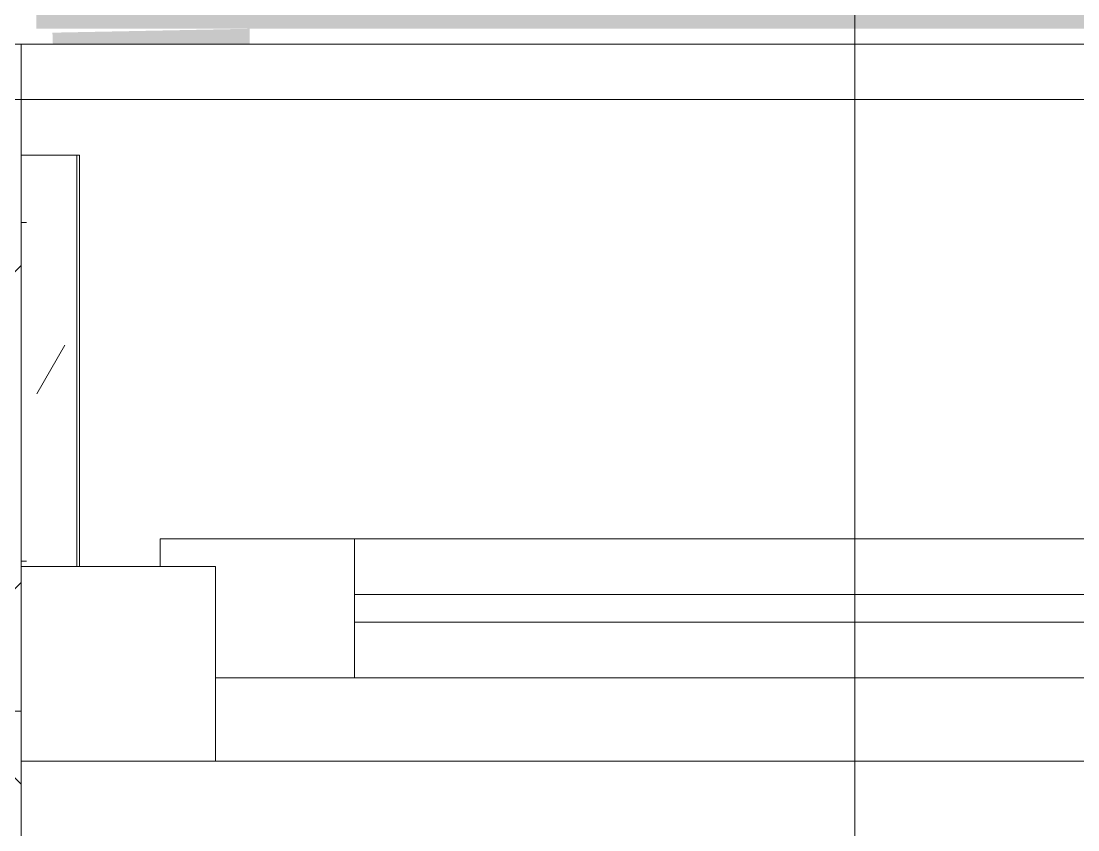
# Model space of a CAD drawing. Header units: millimetres. Extents: x -164500 to 426394, y -23753 to 102118.
# Drawn here: x 214932.1 to 215312.4, y 74396.6 to 74687.6 of the extents above; entities that cross this region are included whole.
import ezdxf

# ---------------------------------------------------------------- set-up
doc = ezdxf.new("R2010")
doc.units = ezdxf.units.MM
doc.layers.add('A-AREA-PATT-2', color=7, linetype='Continuous', lineweight=5, true_color=0xcde0ef, transparency=1)
doc.layers.add('A-FLOR-1', color=7, linetype='Continuous', lineweight=9, true_color=0xeef6ff, transparency=0.5)
for name, color, linetype, lineweight in [('A-FLOR', 7, 'Continuous', 9), ('A-GLAZ', 7, 'Continuous', 9), ('A-GLAZ-1', 7, 'Continuous', 5), ('A-WALL', 7, 'Continuous', 5), ('I-WALL', 7, 'Continuous', 5), ('Оси', 7, 'Continuous', 9)]:
    doc.layers.add(name, color=color, linetype=linetype, lineweight=lineweight)
doc.layers.add('A-WALL-1', color=9, linetype='Continuous', lineweight=5, true_color=0x808080)
doc.layers.add('A-WALL-FNSH-1', color=9, linetype='Continuous', lineweight=5, true_color=0x808080)

# ---------------------------------------------------------------- blocks, each defined once
blk = doc.blocks.new('120_Окно_СКБ_1Ст - 120_Окно_СКБ_1Ст 900х2500_h_-22445987-Объем проектирования 2 этажа')
at = {"layer": 'A-GLAZ'}
for p, q in [((380, -127), (380, -57)), ((380, -57), (450, -57)), ((450, -57), (450, -127)), ((380, -87), (-380, -87)), ((330, -137), (330, -87)), ((380, -127), (380, -87)), ((450, -127), (380, -127)), ((400, -127), (380, -127)), ((400, -137), (400, -127)), ((-400, -137), (400, -137)), ((400, -137), (-400, -137))]:
    blk.add_line(p, q, dxfattribs=at)
at = {"layer": 'A-GLAZ-1'}
for p, q in [((450, -57), (-450, -57)), ((-330, -107), (330, -107)), ((330, -117), (-330, -117)), ((400, -127), (430, -127))]:
    blk.add_line(p, q, dxfattribs=at)
blk = doc.blocks.new('2floor')
at = {"layer": 'A-AREA-PATT-2'}
h = blk.add_hatch(color=256, dxfattribs=at)
h.paths.add_polyline_path([(215817.12, 130), (215832.12, 130), (215832.12, 140), (215817.12, 140)])
h.paths.add_polyline_path([(217131.62, 145.5), (217131.62, 3734.5), (215826.62, 3734.5), (215826.62, 7649), (215821.12, 7649), (215821.12, 4465), (215672.12, 4465), (215672.12, 4265), (215821.12, 4265), (215821.12, 3729), (217126.12, 3729), (217126.12, 151), (215832.12, 151), (215832.12, 145.5), (217126.12, 145.5)])
h.paths.add_polyline_path([(215737.13, 145.5), (215817.12, 145.5), (215817.12, 151), (214943.12, 151), (214940.85, 527.5), (214433.12, 527.5), (214433.12, 7369), (214713.12, 7369), (214713.12, 7649), (214727.12, 7649), (214727.12, 7654.5), (214707.62, 7654.5), (214707.62, 7374.5), (214427.62, 7374.5), (214427.62, 522), (214937.62, 522), (214937.62, 145.5), (215690.8, 145.5)])
h.paths.add_polyline_path([(217059.83, 1226.6), (217078.09, 1228.81), (217087.34, 1235.54), (217087.34, 1242), (217078.85, 1241.19), (217076.21, 1238.57), (217067.43, 1234.93), (217045.42, 1242), (217047.52, 1235.54), (217057.21, 1228.5)])
h.paths.add_polyline_path([(217048.57, 1258), (217056.01, 1258.81), (217058.65, 1261.43), (217067.43, 1265.07), (217089.44, 1258), (217087.34, 1264.46), (217075.03, 1273.4), (217056.77, 1271.19), (217047.52, 1264.46), (217047.52, 1258)])
h.paths.add_polyline_path([(217076.48, 2326.6), (217088.78, 2335.54), (217088.78, 2342), (217080.63, 2342), (217077.66, 2338.57), (217068.87, 2334.93), (217046.86, 2342), (217048.96, 2335.54), (217061.27, 2326.6), (217068.87, 2326.6)])
h.paths.add_polyline_path([(217046.86, 2358), (217057.45, 2358.81), (217060.09, 2361.43), (217068.87, 2365.07), (217090.88, 2358), (217088.78, 2364.46), (217076.48, 2373.4), (217058.22, 2371.19), (217048.96, 2364.46)])
at = {"layer": 'A-FLOR-1'}
h = blk.add_hatch(color=256, dxfattribs=at)
h.paths.add_polyline_path([(220321.62, 120), (220332.12, 120), (220332.12, 140), (219507.12, 140), (219507.12, 120), (220321.04, 120)])
h.paths.add_polyline_path([(214943.54, 140), (215014.4, 140), (215014.4, 145.5), (214943.39, 144.1)])
at = {"layer": 'A-WALL'}
h = blk.add_hatch(dxfattribs=at)
h.set_pattern_fill('FP_24', color=256, style=0, pattern_type=2)
h.set_pattern_definition([(45, (148772.12, 0), (-141.42136, 141.42136), []), (135, (148772.12, 0), (-141.42136, -141.42136), [])])
h.paths.add_polyline_path([(224252.12, -250), (224472.12, -250), (224472.12, -100), (220332.12, -100), (220332.12, -250), (224048.58, -250)])
h.paths.add_polyline_path([(216098.5, -250), (219432.12, -250), (219432.12, -100), (215832.12, -100), (215832.12, -250)])
h.paths.add_polyline_path([(214182.12, -250), (214932.12, -250), (214932.12, -100), (213932.12, -100), (213932.12, -250)])
h.paths.add_polyline_path([(210182.12, -250), (210832.12, -250), (210832.12, -100), (209682.12, -100), (209682.12, -250)])
h.paths.add_polyline_path([(207582.12, -250), (207582.12, -100), (206832.12, -100), (206832.12, -250), (207425.69, -250)])
h.paths.add_polyline_path([(205182.12, -250), (205932.12, -250), (205932.12, -100), (205182.12, -100), (205182.12, -118)])
h.paths.add_polyline_path([(200682.12, -250), (202082.12, -250), (202082.12, -100), (200682.12, -100)])
h.paths.add_polyline_path([(196584.67, -250), (197582.12, -250), (197582.12, -100), (196182.12, -100), (196182.12, -250)])
h.paths.add_polyline_path([(191682.12, -250), (192808.46, -250), (192808.46, -100), (191432.12, -100), (191432.12, -250), (191525.53, -250)])
h.paths.add_polyline_path([(194082.12, -250), (194082.12, -100), (193708.46, -100), (193708.46, -250)])
h.paths.add_polyline_path([(187262.12, -250), (188332.12, -250), (188332.12, -100), (186762.12, -100), (186762.12, -250), (187189.13, -250)])
h.paths.add_polyline_path([(181782.12, -250), (182642.12, -250), (182642.12, -100), (181782.12, -100), (181782.12, -118)])
h.paths.add_polyline_path([(183575.45, -250), (184662.12, -250), (184662.12, -100), (183542.12, -100), (183542.12, -250)])
h.paths.add_polyline_path([(178516.31, -250), (179682.12, -250), (179682.12, -100), (177981.87, -100), (177981.87, -250)])
h.paths.add_polyline_path([(171288.97, -250), (171482.12, -250), (171482.12, -100), (170382.12, -100), (170382.12, -250), (171282.12, -250)])
h.paths.add_polyline_path([(174902.64, -250), (175181.87, -250), (175181.87, -100), (173582.12, -100), (173582.12, -250), (174332.12, -250)])
h.paths.add_polyline_path([(165432.12, -250), (166032.12, -250), (166032.12, -100), (164882.12, -100), (164882.12, -250)])
h.paths.add_polyline_path([(167582.12, -250), (167582.12, -100), (166932.12, -100), (166932.12, -250), (166952.56, -250)])
h.paths.add_polyline_path([(160932.12, -250), (161782.12, -250), (161782.12, -100), (160432.12, -100), (160432.12, -250), (160447.95, -250)])
h.paths.add_polyline_path([(155388.81, -250), (157332.12, -250), (157332.12, -100), (153402.12, -100), (153402.12, -250), (154666.08, -250)])
h.paths.add_polyline_path([(148662.12, -250), (152502.12, -250), (152502.12, -100), (148512.12, -100), (148512.12, -250)])
at = {"layer": 'I-WALL'}
h = blk.add_hatch(dxfattribs=at)
h.set_pattern_fill('FP_1', color=256, style=0, pattern_type=2)
h.set_pattern_definition([(45, (148772.12, 0), (-114.04925, 114.04925), []), (45, (148886.17, 0), (-114.04925, 114.04925), [201.612, -40.322, 6.706, -33.617])])
h.paths.add_polyline_path([(214932.12, -100), (214932.12, 120), (214682.12, 120), (214682.12, -100)])
h.paths.add_polyline_path([(215832.12, -100), (219432.12, -100), (219432.12, 120), (215832.12, 120), (215832.12, 81.45)])
h.paths.add_polyline_path([(220332.12, -100), (220632.12, -100), (220632.12, 120), (220332.12, 120), (220332.12, -13.02)])
h = blk.add_hatch(dxfattribs=at)
h.set_pattern_fill('FP_191', color=256, style=0, pattern_type=2)
h.set_pattern_definition([(0, (148772.123, 0), (243.84, 60.96), [20.117, -162.763, 20.117, -162.763, -975.36]), (0, (148772.123, 0), (243.84, 60.96), [-365.76, 20.117, -345.643, 20.117, -162.763, -426.72]), (0, (148772.123, 0), (243.84, 60.96), [-914.4, 20.117, -101.803, 20.117, -284.683]), (120, (148863.563, 30.48), (-174.71291, 180.691634), [20.117, -162.763, 20.117, -162.763, -975.36]), (120, (148863.563, 30.48), (-174.71291, 180.691634), [-365.76, 20.117, -345.643, 20.117, -162.763, -426.72]), (120, (148863.563, 30.48), (-174.71291, 180.691634), [-914.4, 20.117, -101.803, 20.117, -284.683]), (240, (148894.043, 152.4), (-69.12709, -241.651634), [20.117, -162.763, 20.117, -162.763, -975.36]), (240, (148894.043, 152.4), (-69.12709, -241.651634), [-365.76, 20.117, -345.643, 20.117, -162.763, -426.72]), (240, (148894.043, 152.4), (-69.12709, -241.651634), [-914.4, 20.117, -101.803, 20.117, -284.683])])
h.paths.add_polyline_path([(214952.12, -48), (214952.12, 100), (214932.12, 100), (214932.12, -48)])
at = {"layer": 'A-FLOR'}
blk.add_line((214932.12, 140), (215757.12, 140), dxfattribs=at)
at = {"layer": 'A-WALL'}
blk.add_line((214932.12, -100), (214682.12, -100), dxfattribs=at)
at = {"layer": 'A-WALL-1'}
for p, q in [((214932.12, 140), (214702.12, 140)), ((214932.12, -250), (214932.12, 140)), ((214932.12, 120), (214682.12, 120)), ((214952.12, 100), (214932.12, 100)), ((214952.12, -48), (214952.12, 100)), ((214932.12, -48), (214952.12, -48))]:
    blk.add_line(p, q, dxfattribs=at)
at = {"layer": 'A-WALL-FNSH-1'}
for p, q in [((214953.12, 100), (214952.12, 100)), ((214953.12, -48), (214953.12, 100)), ((214952.12, -48), (214953.12, -48))]:
    blk.add_line(p, q, dxfattribs=at)
at = {"layer": 'I-WALL'}
blk.add_line((214932.12, 120), (215832.12, 120), dxfattribs=at)
at = {"layer": 'Оси'}
blk.add_line((215232.12, -636.26), (215232.12, 4363.74), dxfattribs=at)
at = {"layer": 'A-GLAZ', "color": 3, "rotation": 180}
blk.add_blockref('120_Окно_СКБ_1Ст - 120_Окно_СКБ_1Ст 900х2500_h_-22445987-Объем проектирования 2 этажа', (215382.12, -175), dxfattribs=at)

msp = doc.modelspace()

# ---------------------------------------------------------------- block references
msp.add_blockref('2floor', (0, 74539.358))

doc.saveas('drawing.dxf')
